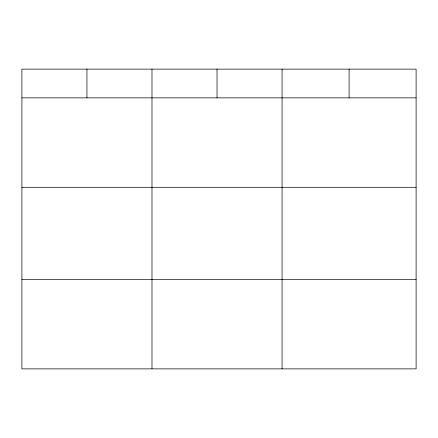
<?xml version="1.0" encoding="UTF-8"?>
<svg xmlns="http://www.w3.org/2000/svg" width="438" height="438" viewBox="0 0 438 438"><rect width="100%" height="100%" fill="white"/><g stroke="black" fill="none" stroke-linecap="round" stroke-linejoin="round"><path stroke-width="0.66" d="M416.1 187.294L416.1 69.127L21.9 69.127L21.9 368.873L416.1 368.873L416.1 187.294L21.9 187.294M21.9 97.86L416.1 97.86M21.9 279.439L416.1 279.439M349.086 69.127L349.086 97.86M282.072 69.127L282.072 368.873M217.029 69.127L217.029 97.86M151.986 69.127L151.986 368.873M86.943 69.127L86.943 97.86"/></g></svg>
